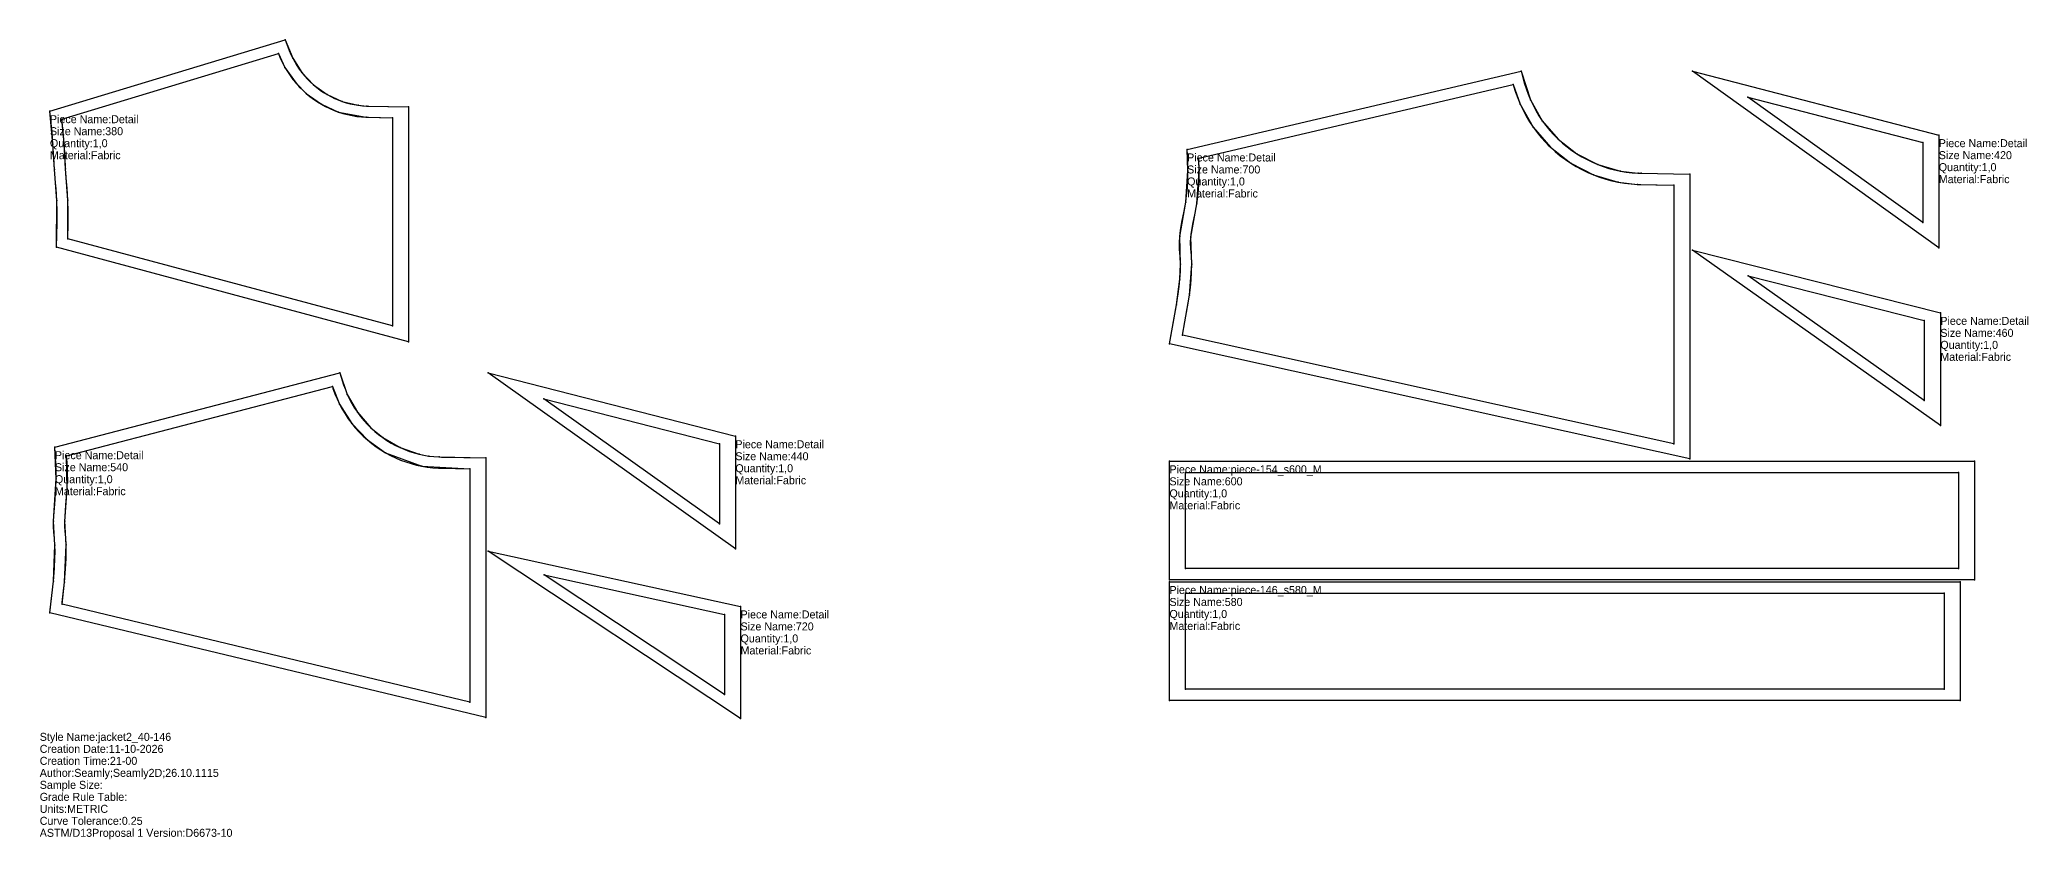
# Model space of a CAD drawing. Extents: x 0 to 1246, y -69 to 9550.
# Drawn here: x 0 to 1243, y -69 to 431 of the extents above; entities that cross this region are included whole.
import ezdxf

# ---------------------------------------------------------------- set-up
doc = ezdxf.new("R2010")
doc.units = 0
for name, color, linetype in [('1', 7, 'CONTINUOUS'), ('14', 7, 'CONTINUOUS'), ('2', 7, 'CONTINUOUS'), ('3', 7, 'CONTINUOUS'), ('84', 7, 'CONTINUOUS'), ('87', 7, 'CONTINUOUS')]:
    doc.layers.add(name, color=color, linetype=linetype)

# ---------------------------------------------------------------- blocks, each defined once
blk = doc.blocks.new('piece-146_s580_M')
at = {"layer": '1'}
blk.add_lwpolyline([(705.91, 91.81), (1200.1, 91.81), (1200.1, 17.81), (705.91, 17.81)], close=True, dxfattribs=at)
at = {"layer": '14'}
blk.add_lwpolyline([(715.91, 84.81), (1190.1, 84.81), (1190.1, 24.81), (715.91, 24.81)], close=True, dxfattribs=at)
at = {"layer": '2'}
for p in [(705.91, 91.81), (1200.1, 91.81), (715.91, 84.81), (1190.1, 84.81), (705.91, 17.81), (715.91, 24.81), (1190.1, 24.81), (1200.1, 17.81)]:
    blk.add_point(p, dxfattribs=at)
at = {"layer": '84'}
blk.add_lwpolyline([(705.91, 91.81), (1200.1, 91.81), (1200.1, 17.81), (705.91, 17.81)], close=True, dxfattribs=at)
at = {"layer": '87'}
blk.add_lwpolyline([(715.91, 84.81), (1190.1, 84.81), (1190.1, 24.81), (715.91, 24.81)], close=True, dxfattribs=at)
at = {"layer": '1'}
for s, p in [('Piece Name:piece-146_s580_M', (705.91, 84.31)), ('Size Name:580', (705.91, 76.81)), ('Quantity:1,0', (705.91, 69.31)), ('Material:Fabric', (705.91, 61.81))]:
    blk.add_text(s, height=5, dxfattribs=at).set_placement(p)
blk = doc.blocks.new('piece-154_s600_M')
at = {"layer": '1'}
blk.add_lwpolyline([(705.91, 167.22), (1209.05, 167.22), (1209.05, 93.21), (705.91, 93.21)], close=True, dxfattribs=at)
at = {"layer": '14'}
blk.add_lwpolyline([(715.91, 160.22), (1199.05, 160.22), (1199.05, 100.22), (715.91, 100.22)], close=True, dxfattribs=at)
at = {"layer": '2'}
for p in [(705.91, 167.22), (1209.05, 167.22), (715.91, 160.22), (1199.05, 160.22), (715.91, 100.22), (1199.05, 100.22), (705.91, 93.21), (1209.05, 93.21)]:
    blk.add_point(p, dxfattribs=at)
at = {"layer": '84'}
blk.add_lwpolyline([(705.91, 167.22), (1209.05, 167.22), (1209.05, 93.21), (705.91, 93.21)], close=True, dxfattribs=at)
at = {"layer": '87'}
blk.add_lwpolyline([(715.91, 160.22), (1199.05, 160.22), (1199.05, 100.22), (715.91, 100.22)], close=True, dxfattribs=at)
at = {"layer": '1'}
for s, p in [('Piece Name:piece-154_s600_M', (705.91, 159.72)), ('Size Name:600', (705.91, 152.22)), ('Quantity:1,0', (705.91, 144.72)), ('Material:Fabric', (705.91, 137.22))]:
    blk.add_text(s, height=5, dxfattribs=at).set_placement(p)
blk = doc.blocks.new('piece_Detail_s380-68_M')
at = {"layer": '1'}
blk.add_lwpolyline([(6.35, 386.08), (153.45, 430.74), (158.06, 419.21), (163.75, 410.22), (171.08, 402.49), (179.56, 396.48), (188.98, 392.2), (199.06, 389.77), (204.3, 389.29), (230.52, 388.75), (230.52, 241.99), (10.53, 301.03), (10.61, 330.22), (9.19, 349.58), (8.27, 365.51)], close=True, dxfattribs=at)
at = {"layer": '14'}
blk.add_lwpolyline([(13.89, 381.05), (149.16, 422.13), (153.22, 413.42), (160.14, 403.57), (166.5, 397.2), (176.07, 390.41), (186.7, 385.58), (203.97, 382.3), (220.51, 381.95), (220.51, 251.92), (17.63, 306.38), (17.61, 330.52), (16.18, 350.02), (15.25, 366.01)], close=True, dxfattribs=at)
at = {"layer": '2'}
for p in [(153.45, 430.74), (149.16, 422.13), (6.35, 386.08), (230.52, 388.75), (13.89, 381.05), (220.51, 381.95), (10.53, 301.03), (17.63, 306.38), (220.51, 251.92), (230.52, 241.99)]:
    blk.add_point(p, dxfattribs=at)
at = {"layer": '3'}
for p in [(153.22, 413.42), (158.06, 419.21), (163.75, 410.22), (160.14, 403.57), (171.08, 402.49), (166.5, 397.2), (176.07, 390.41), (179.56, 396.48), (186.7, 385.58), (188.98, 392.2), (199.06, 389.77), (204.3, 389.29), (203.97, 382.3), (8.27, 365.51), (15.25, 366.01), (9.19, 349.58), (16.18, 350.02), (10.61, 330.22), (17.61, 330.52)]:
    blk.add_point(p, dxfattribs=at)
at = {"layer": '84'}
blk.add_lwpolyline([(6.35, 386.08), (153.45, 430.74), (155.9, 424.1), (156.93, 421.61), (158.06, 419.21), (159.31, 416.87), (160.68, 414.58), (162.16, 412.37), (163.75, 410.22), (165.45, 408.14), (167.27, 406.13), (168.2, 405.18), (169.12, 404.28), (171.08, 402.49), (173.1, 400.83), (175.19, 399.27), (177.34, 397.82), (179.56, 396.48), (181.84, 395.24), (184.17, 394.11), (186.55, 393.1), (188.98, 392.2), (191.44, 391.41), (193.95, 390.75), (196.49, 390.2), (199.06, 389.77), (201.66, 389.47), (204.3, 389.29), (205.62, 389.25), (230.52, 388.75), (230.52, 241.99), (10.53, 301.03), (10.81, 316.01), (10.8, 323.08), (10.61, 330.22), (10.18, 337.52), (9.85, 341.28), (9.57, 344.26), (9.19, 349.58), (8.8, 356.96), (8.27, 365.51), (7.69, 372.64)], close=True, dxfattribs=at)
at = {"layer": '87'}
blk.add_lwpolyline([(13.89, 381.05), (149.16, 422.13), (149.38, 421.54), (150.52, 418.78), (151.8, 416.07), (153.22, 413.42), (154.76, 410.84), (156.43, 408.34), (158.22, 405.91), (160.14, 403.57), (162.18, 401.32), (163.25, 400.23), (164.31, 399.19), (166.5, 397.2), (168.78, 395.32), (171.14, 393.56), (173.57, 391.92), (176.07, 390.41), (178.64, 389.01), (181.27, 387.74), (183.96, 386.59), (186.7, 385.58), (189.48, 384.69), (192.32, 383.94), (195.18, 383.32), (198.08, 382.84), (201.01, 382.5), (203.97, 382.3), (205.45, 382.25), (220.51, 381.95), (220.51, 251.92), (17.63, 306.38), (17.81, 315.95), (17.8, 323.18), (17.61, 330.52), (17.16, 338.04), (16.82, 341.91), (16.55, 344.83), (16.18, 350.02), (15.79, 357.37), (15.25, 366.01), (14.66, 373.28)], close=True, dxfattribs=at)
at = {"layer": '1'}
for s, p in [('Size Name:380', (6.35, 371.08)), ('Piece Name:Detail', (6.35, 378.58)), ('Quantity:1,0', (6.35, 363.58)), ('Material:Fabric', (6.35, 356.08))]:
    blk.add_text(s, height=5, dxfattribs=at).set_placement(p)
blk = doc.blocks.new('piece_Detail_s540-132_M')
at = {"layer": '1'}
blk.add_lwpolyline([(9.49, 176.05), (187.52, 222.51), (192.19, 209.05), (198.51, 197.86), (206.95, 188.07), (214.28, 182.02), (225.15, 175.78), (236.99, 171.71), (243.17, 170.53), (249.51, 169.94), (278.79, 169.34), (278.79, 7.07), (6.35, 72.56), (8.5, 92.3), (9.46, 114.8), (8.68, 129.86), (10.28, 156.27)], close=True, dxfattribs=at)
at = {"layer": '14'}
blk.add_lwpolyline([(16.81, 170.73), (182.84, 214.06), (187.3, 203), (194.92, 190.96), (204.74, 180.62), (216.09, 172.57), (238.75, 164.17), (268.8, 162.54), (268.8, 16.67), (13.94, 77.93), (15.46, 91.61), (16.45, 115.07), (15.68, 129.75), (17.12, 149.95)], close=True, dxfattribs=at)
at = {"layer": '2'}
for p in [(182.84, 214.06), (187.52, 222.51), (9.49, 176.05), (16.81, 170.73), (268.8, 162.54), (278.79, 169.34), (13.94, 77.93), (6.35, 72.56), (268.8, 16.67), (278.79, 7.07)]:
    blk.add_point(p, dxfattribs=at)
at = {"layer": '3'}
for p in [(187.3, 203), (192.19, 209.05), (194.92, 190.96), (198.51, 197.86), (206.95, 188.07), (204.74, 180.62), (214.28, 182.02), (225.15, 175.78), (216.09, 172.57), (236.99, 171.71), (238.75, 164.17), (243.17, 170.53), (249.51, 169.94), (10.28, 156.27), (17.12, 149.95), (8.68, 129.86), (15.68, 129.75), (9.46, 114.8), (16.45, 115.07), (8.5, 92.3), (15.46, 91.61)]:
    blk.add_point(p, dxfattribs=at)
at = {"layer": '84'}
blk.add_lwpolyline([(9.49, 176.05), (187.52, 222.51), (189.86, 215.08), (190.96, 212.02), (192.19, 209.05), (193.56, 206.15), (195.07, 203.31), (196.73, 200.55), (198.51, 197.86), (200.44, 195.26), (202.5, 192.75), (204.7, 190.31), (205.83, 189.17), (206.95, 188.07), (209.32, 185.92), (211.76, 183.91), (214.28, 182.02), (216.89, 180.27), (219.58, 178.64), (222.33, 177.14), (225.15, 175.78), (228.03, 174.55), (230.97, 173.46), (233.95, 172.51), (236.99, 171.71), (240.06, 171.04), (243.17, 170.53), (246.31, 170.16), (249.51, 169.94), (251.1, 169.9), (278.79, 169.34), (278.79, 7.07), (6.35, 72.56), (7.1, 79.82), (8.5, 92.3), (9.2, 100.47), (9.49, 106.59), (9.54, 110.67), (9.46, 114.8), (9.22, 119.01), (9.03, 121.15), (8.86, 123.01), (8.69, 126.53), (8.68, 129.86), (8.79, 133.06), (9.37, 140.37), (10.13, 150.3), (10.28, 156.27), (10.26, 160.81), (10.08, 165.95)], close=True, dxfattribs=at)
at = {"layer": '87'}
blk.add_lwpolyline([(16.81, 170.73), (182.84, 214.06), (183.22, 212.84), (184.42, 209.5), (185.78, 206.22), (187.3, 203), (188.98, 199.86), (190.81, 196.81), (192.79, 193.84), (194.92, 190.96), (197.19, 188.18), (199.61, 185.51), (200.88, 184.22), (202.14, 182.98), (204.74, 180.62), (207.44, 178.4), (210.23, 176.31), (213.12, 174.37), (216.09, 172.57), (219.13, 170.91), (222.25, 169.4), (225.44, 168.04), (228.69, 166.84), (231.99, 165.79), (235.35, 164.9), (238.75, 164.17), (242.19, 163.59), (245.67, 163.19), (249.17, 162.95), (250.93, 162.9), (268.8, 162.54), (268.8, 16.67), (13.94, 77.93), (14.06, 79.06), (15.46, 91.61), (16.19, 100), (16.48, 106.39), (16.54, 110.7), (16.45, 115.07), (16.2, 119.52), (16, 121.77), (15.85, 123.49), (15.69, 126.72), (15.68, 129.75), (15.78, 132.66), (16.35, 139.82), (17.12, 149.95), (17.29, 156.2), (17.25, 160.95), (17.07, 166.28)], close=True, dxfattribs=at)
at = {"layer": '1'}
for s, p in [('Size Name:540', (9.49, 161.05)), ('Piece Name:Detail', (9.49, 168.55)), ('Quantity:1,0', (9.49, 153.55)), ('Material:Fabric', (9.49, 146.05))]:
    blk.add_text(s, height=5, dxfattribs=at).set_placement(p)
blk = doc.blocks.new('piece_Detail_s700-196_M')
at = {"layer": '1'}
blk.add_lwpolyline([(716.97, 362.16), (925.77, 411.16), (931.48, 393.23), (938.91, 380.11), (948.81, 368.61), (960.48, 359.45), (973.55, 352.75), (987.67, 348.63), (998.75, 347.34), (1000.62, 347.29), (1031.12, 346.68), (1031.12, 168.78), (705.91, 240.75), (710.36, 265.06), (712.5, 281.18), (712.81, 290.42), (712.32, 307.81), (716.06, 329.28), (717.5, 348.82)], close=True, dxfattribs=at)
at = {"layer": '14'}
blk.add_lwpolyline([(724.29, 356.69), (920.72, 402.79), (925.08, 390.4), (933.19, 376.08), (944, 363.52), (956.7, 353.55), (970.96, 346.24), (986.36, 341.75), (998.41, 340.34), (1021.12, 339.87), (1021.12, 178.16), (714, 246.13), (718.39, 271.01), (719.81, 290.52), (719.3, 307.24), (722.97, 328.17), (724.5, 348.84)], close=True, dxfattribs=at)
at = {"layer": '2'}
for p in [(925.77, 411.16), (920.72, 402.79), (716.97, 362.16), (724.29, 356.69), (1021.12, 339.87), (1031.12, 346.68), (705.91, 240.75), (714, 246.13), (1021.12, 178.16), (1031.12, 168.78)]:
    blk.add_point(p, dxfattribs=at)
at = {"layer": '3'}
for p in [(925.08, 390.4), (931.48, 393.23), (933.19, 376.08), (938.91, 380.11), (944, 363.52), (948.81, 368.61), (717.5, 348.82), (724.5, 348.84), (956.7, 353.55), (960.48, 359.45), (973.55, 352.75), (987.67, 348.63), (970.96, 346.24), (986.36, 341.75), (998.41, 340.34), (998.75, 347.34), (1000.62, 347.29), (716.06, 329.28), (722.97, 328.17), (712.32, 307.81), (719.3, 307.24), (712.81, 290.42), (719.81, 290.52), (712.5, 281.18), (710.36, 265.06), (718.39, 271.01)]:
    blk.add_point(p, dxfattribs=at)
at = {"layer": '84'}
blk.add_lwpolyline([(716.97, 362.16), (925.77, 411.16), (927.66, 403.91), (928.77, 400.27), (930.04, 396.72), (931.48, 393.23), (933.1, 389.83), (934.87, 386.5), (936.81, 383.25), (938.91, 380.11), (941.17, 377.05), (943.59, 374.11), (946.17, 371.25), (947.5, 369.9), (948.81, 368.61), (951.59, 366.09), (954.46, 363.73), (957.42, 361.52), (960.48, 359.45), (963.63, 357.54), (966.86, 355.79), (970.17, 354.19), (973.55, 352.75), (977, 351.47), (980.5, 350.35), (984.06, 349.41), (987.67, 348.63), (991.32, 348.03), (995, 347.59), (998.75, 347.34), (1000.62, 347.29), (1031.12, 346.68), (1031.12, 168.78), (705.91, 240.75), (708.63, 255.66), (710.36, 265.06), (711.46, 272.01), (712.06, 276.59), (712.5, 281.18), (712.76, 285.78), (712.81, 290.42), (712.62, 295.14), (712.41, 297.56), (712.23, 299.75), (712.13, 303.88), (712.32, 307.81), (712.74, 311.53), (713.62, 316.74), (715.04, 323.65), (716.06, 329.28), (716.63, 333.37), (717.1, 337.93), (717.4, 343.04), (717.5, 348.82), (717.35, 355.37)], close=True, dxfattribs=at)
at = {"layer": '87'}
blk.add_lwpolyline([(724.29, 356.69), (920.72, 402.79), (920.93, 402.01), (922.12, 398.07), (923.51, 394.2), (925.08, 390.4), (926.84, 386.68), (928.78, 383.05), (930.89, 379.51), (933.19, 376.08), (935.65, 372.75), (938.28, 369.54), (941.08, 366.44), (942.55, 364.95), (944, 363.52), (947.01, 360.79), (950.13, 358.22), (953.37, 355.81), (956.7, 353.55), (960.14, 351.47), (963.66, 349.56), (967.27, 347.81), (970.96, 346.24), (974.72, 344.85), (978.54, 343.63), (982.42, 342.6), (986.36, 341.75), (990.34, 341.09), (994.36, 340.62), (998.41, 340.34), (1000.45, 340.29), (1021.12, 339.87), (1021.12, 178.16), (714, 246.13), (715.51, 254.4), (717.26, 263.88), (718.39, 271.01), (719.01, 275.81), (719.48, 280.65), (719.76, 285.55), (719.81, 290.52), (719.61, 295.58), (719.39, 298.16), (719.22, 300.12), (719.14, 303.79), (719.3, 307.24), (719.68, 310.56), (720.51, 315.45), (721.92, 322.32), (722.97, 328.17), (723.59, 332.53), (724.08, 337.36), (724.4, 342.77), (724.5, 348.84), (724.34, 355.65)], close=True, dxfattribs=at)
at = {"layer": '1'}
for s, p in [('Size Name:700', (716.97, 347.16)), ('Piece Name:Detail', (716.97, 354.66)), ('Quantity:1,0', (716.97, 339.66)), ('Material:Fabric', (716.97, 332.16))]:
    blk.add_text(s, height=5, dxfattribs=at).set_placement(p)
blk = doc.blocks.new('piece_Detail_s420-85_M')
at = {"layer": '1'}
blk.add_lwpolyline([(1186.64, 371.1), (1186.64, 300.68), (1032.67, 411.16)], close=True, dxfattribs=at)
at = {"layer": '14'}
blk.add_lwpolyline([(1176.64, 366.47), (1176.64, 316.47), (1067.32, 394.91)], close=True, dxfattribs=at)
at = {"layer": '2'}
for p in [(1032.67, 411.16), (1067.32, 394.91), (1176.64, 366.47), (1186.64, 371.1), (1176.64, 316.47), (1186.64, 300.68)]:
    blk.add_point(p, dxfattribs=at)
at = {"layer": '84'}
blk.add_lwpolyline([(1186.64, 371.1), (1186.64, 300.68), (1032.67, 411.16)], close=True, dxfattribs=at)
at = {"layer": '87'}
blk.add_lwpolyline([(1176.64, 366.47), (1176.64, 316.47), (1067.32, 394.91)], close=True, dxfattribs=at)
at = {"layer": '1'}
for s, p in [('Size Name:420', (1186.64, 356.1)), ('Piece Name:Detail', (1186.64, 363.6)), ('Quantity:1,0', (1186.64, 348.6)), ('Material:Fabric', (1186.64, 341.1))]:
    blk.add_text(s, height=5, dxfattribs=at).set_placement(p)
blk = doc.blocks.new('piece_Detail_s440-93_M')
at = {"layer": '1'}
blk.add_lwpolyline([(434.68, 182.9), (434.68, 112.52), (280.19, 222.51)], close=True, dxfattribs=at)
at = {"layer": '14'}
blk.add_lwpolyline([(424.67, 178.24), (424.67, 128.24), (314.92, 206.38)], close=True, dxfattribs=at)
at = {"layer": '2'}
for p in [(280.19, 222.51), (314.92, 206.38), (424.67, 178.24), (434.68, 182.9), (424.67, 128.24), (434.68, 112.52)]:
    blk.add_point(p, dxfattribs=at)
at = {"layer": '84'}
blk.add_lwpolyline([(434.68, 182.9), (434.68, 112.52), (280.19, 222.51)], close=True, dxfattribs=at)
at = {"layer": '87'}
blk.add_lwpolyline([(424.67, 178.24), (424.67, 128.24), (314.92, 206.38)], close=True, dxfattribs=at)
at = {"layer": '1'}
for s, p in [('Piece Name:Detail', (434.68, 175.4)), ('Size Name:440', (434.68, 167.9)), ('Quantity:1,0', (434.68, 160.4)), ('Material:Fabric', (434.68, 152.9))]:
    blk.add_text(s, height=5, dxfattribs=at).set_placement(p)
blk = doc.blocks.new('piece_Detail_s460-101_M')
at = {"layer": '1'}
blk.add_lwpolyline([(1187.62, 260.02), (1187.62, 189.69), (1032.67, 299.24)], close=True, dxfattribs=at)
at = {"layer": '14'}
blk.add_lwpolyline([(1177.62, 255.33), (1177.62, 205.33), (1067.46, 283.22)], close=True, dxfattribs=at)
at = {"layer": '2'}
for p in [(1032.67, 299.24), (1067.46, 283.22), (1177.62, 255.33), (1187.62, 260.02), (1177.62, 205.33), (1187.62, 189.69)]:
    blk.add_point(p, dxfattribs=at)
at = {"layer": '84'}
blk.add_lwpolyline([(1187.62, 260.02), (1187.62, 189.69), (1032.67, 299.24)], close=True, dxfattribs=at)
at = {"layer": '87'}
blk.add_lwpolyline([(1177.62, 255.33), (1177.62, 205.33), (1067.46, 283.22)], close=True, dxfattribs=at)
at = {"layer": '1'}
for s, p in [('Size Name:460', (1187.62, 245.02)), ('Piece Name:Detail', (1187.62, 252.52)), ('Quantity:1,0', (1187.62, 237.52)), ('Material:Fabric', (1187.62, 230.02))]:
    blk.add_text(s, height=5, dxfattribs=at).set_placement(p)
blk = doc.blocks.new('piece_Detail_s720-205_M')
at = {"layer": '1'}
blk.add_lwpolyline([(437.9, 76.52), (437.9, 6.52), (280.19, 111.12)], close=True, dxfattribs=at)
at = {"layer": '14'}
blk.add_lwpolyline([(427.9, 71.55), (427.9, 21.55), (315.26, 96.26)], close=True, dxfattribs=at)
at = {"layer": '2'}
for p in [(280.19, 111.12), (315.26, 96.26), (437.9, 76.52), (427.9, 71.55), (427.9, 21.55), (437.9, 6.52)]:
    blk.add_point(p, dxfattribs=at)
at = {"layer": '84'}
blk.add_lwpolyline([(437.9, 76.52), (437.9, 6.52), (280.19, 111.12)], close=True, dxfattribs=at)
at = {"layer": '87'}
blk.add_lwpolyline([(427.9, 71.55), (427.9, 21.55), (315.26, 96.26)], close=True, dxfattribs=at)
at = {"layer": '1'}
for s, p in [('Size Name:720', (437.9, 61.52)), ('Piece Name:Detail', (437.9, 69.02)), ('Quantity:1,0', (437.9, 54.02)), ('Material:Fabric', (437.9, 46.52))]:
    blk.add_text(s, height=5, dxfattribs=at).set_placement(p)

msp = doc.modelspace()

# ---------------------------------------------------------------- block references
at = {"layer": '1'}
for name in ['piece_Detail_s380-68_M', 'piece_Detail_s700-196_M', 'piece_Detail_s420-85_M', 'piece_Detail_s460-101_M', 'piece_Detail_s540-132_M', 'piece_Detail_s440-93_M', 'piece-154_s600_M', 'piece_Detail_s720-205_M', 'piece-146_s580_M']:
    msp.add_blockref(name, (0, 0), dxfattribs=at)

# ---------------------------------------------------------------- texts
for s, p in [('Style Name:jacket2_40-146', (0, -7.5)), ('Creation Date:11-10-2026', (0, -15)), ('Author:Seamly;Seamly2D;26.10.1115', (0, -30)), ('Creation Time:21-00', (0, -22.5)), ('Sample Size:', (0, -37.5)), ('Grade Rule Table:', (0, -45)), ('Units:METRIC', (0, -52.5)), ('Curve Tolerance:0.25', (0, -60)), ('ASTM/D13Proposal 1 Version:D6673-10', (0, -67.5))]:
    msp.add_text(s, height=5, dxfattribs=at).set_placement(p)

doc.saveas('drawing.dxf')
